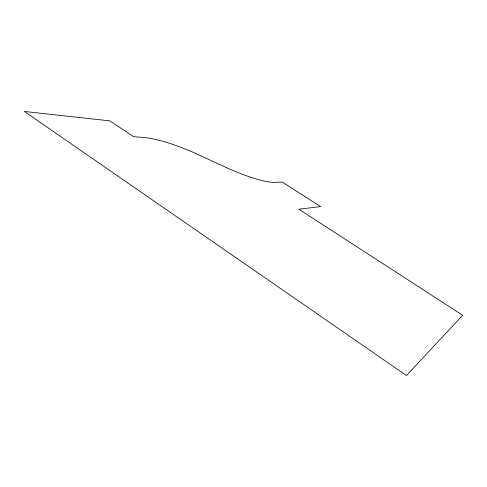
<?xml version="1.0" encoding="UTF-8"?>
<svg xmlns="http://www.w3.org/2000/svg" width="487" height="487" viewBox="0 0 487 487"><rect width="100%" height="100%" fill="white"/><g stroke="black" fill="none" stroke-linecap="round" stroke-linejoin="round"><path stroke-width="0.73" d="M462.65 315.296L406.468 375.55L24.35 111.45L109.849 120.867L133.608 136.677L142.368 137.395A88.129 21.081 27.6 0 1 194.082 152.735L220.581 164.947A77.39 15.054 27.7 0 0 276.19 182.278L282.375 182.12L320.641 206.61L298.866 209.191L462.65 315.296"/></g></svg>
